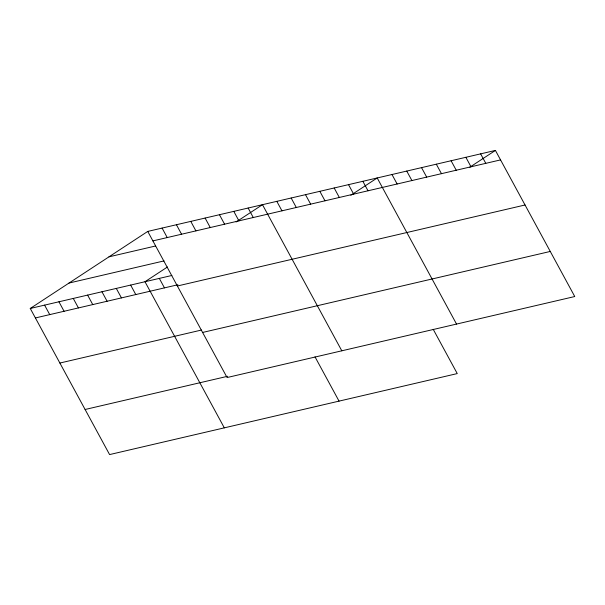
<?xml version="1.0" encoding="UTF-8"?>
<svg xmlns="http://www.w3.org/2000/svg" width="605" height="605" viewBox="0 0 605 605"><rect width="100%" height="100%" fill="white"/><g stroke="black" fill="none" stroke-linecap="round" stroke-linejoin="round"><path stroke-width="0.91" d="M433.218 329.309L457.251 373.58L109.588 454.582L30.25 308.467L147.749 231.42L495.412 150.418L574.75 296.533L227.079 377.543L147.749 231.42M167.472 266.987L144.981 281.733L224.319 427.856M236.109 221.982L262.479 204.687L341.81 350.809M350.839 195.249L377.21 177.961L456.541 324.076M469.82 167.192L495.412 150.418M152.891 240.903L500.562 159.901M108.968 256.845L155.583 245.985M69.023 283.042L164.038 260.906M30.25 308.467L171.873 275.472M35.4 317.95L177.915 284.743M177.378 285.999L525.042 204.989M59.88 363.038L201.503 330.043M202.599 332.455L550.27 251.446M85.101 409.494L227.624 376.287M480.635 153.859L485.785 163.342M465.865 157.3L471.008 166.783M451.088 160.741L456.238 170.224M436.311 164.189L441.461 173.673M421.534 167.63L426.684 177.114M406.757 171.071L411.907 180.555M391.98 174.512L397.13 183.996M362.864 181.296L368.014 190.779M348.525 184.638L353.675 194.122M334.179 187.981L339.329 197.464M319.841 191.324L324.991 200.807M305.502 194.666L310.652 204.15M291.156 198.009L296.306 207.492M276.818 201.352L281.968 210.835M248.133 208.029L253.283 217.513M315.008 356.852L339.05 401.123M233.795 211.372L238.945 220.855M219.449 214.715L224.599 224.198M205.11 218.057L210.26 227.54M190.772 221.4L195.922 230.883M176.426 224.742L181.576 234.226M162.087 228.085L167.237 237.568M159.319 278.391L164.469 287.874M130.642 285.076L135.792 294.559M116.296 288.419L121.446 297.902M101.958 291.761L107.108 301.245M87.619 295.096L92.762 304.587M73.273 298.439L78.423 307.922M58.935 301.782L64.085 311.265M44.588 305.124L49.739 314.608"/></g></svg>
